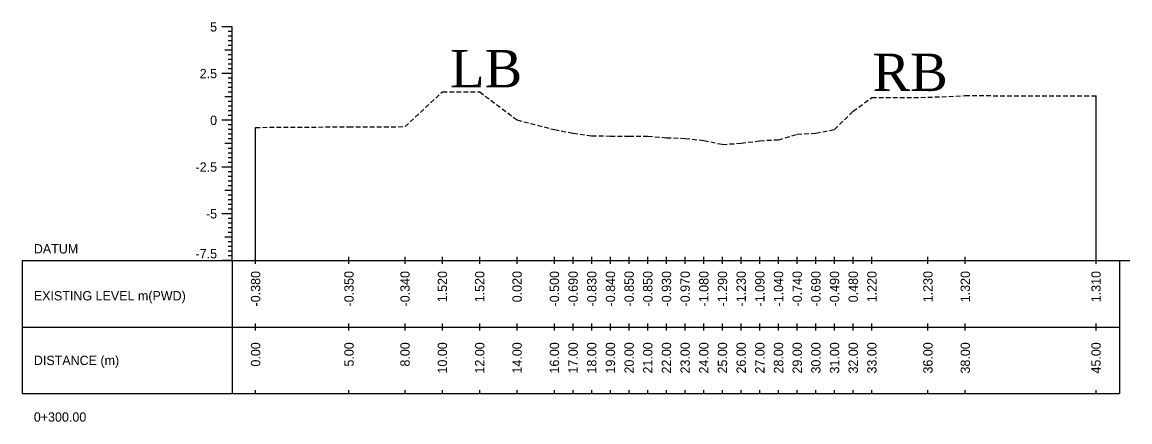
# Model space of a CAD drawing. Header units: inches. Extents: x 2917 to 4535, y -1482 to -1060.
# Drawn here: x 3147.8 to 3207.1, y -1482.3 to -1461 of the extents above; entities that cross this region are included whole.
import ezdxf
from ezdxf.enums import TextEntityAlignment as Align

# ---------------------------------------------------------------- set-up
doc = ezdxf.new("R2010")
doc.units = ezdxf.units.IN
doc.header["$MEASUREMENT"] = 0
doc.linetypes.add('HIDDEN', pattern=[0.375, 0.25, -0.125])
doc.layers.add('CS_Drawing', color=7, linetype='Continuous')
doc.layers.add('GL', color=3, linetype='HIDDEN')
doc.styles.add('romans', font='romans.shx')

msp = doc.modelspace()

# ---------------------------------------------------------------- linework, layer by layer
at = {"layer": 'CS_Drawing'}
for p, q in [((3159.033, -1461.201), (3158.47, -1461.201)), ((3159.033, -1461.201), (3158.639, -1461.201)), ((3159.033, -1461.201), (3158.808, -1461.201)), ((3159.033, -1461.451), (3158.808, -1461.451)), ((3159.033, -1473.701), (3159.033, -1461.201)), ((3159.033, -1461.701), (3158.808, -1461.701)), ((3159.033, -1461.951), (3158.808, -1461.951)), ((3159.033, -1462.451), (3158.639, -1462.451)), ((3159.033, -1462.201), (3158.808, -1462.201)), ((3159.033, -1462.451), (3158.808, -1462.451)), ((3159.033, -1462.701), (3158.808, -1462.701)), ((3159.033, -1462.951), (3158.808, -1462.951)), ((3159.033, -1463.201), (3158.808, -1463.201)), ((3159.033, -1463.701), (3158.47, -1463.701)), ((3159.033, -1463.701), (3158.639, -1463.701)), ((3159.033, -1463.451), (3158.808, -1463.451)), ((3159.033, -1463.701), (3158.808, -1463.701)), ((3159.033, -1463.951), (3158.808, -1463.951)), ((3159.033, -1464.201), (3158.808, -1464.201)), ((3159.033, -1464.951), (3158.639, -1464.951)), ((3159.033, -1464.451), (3158.808, -1464.451)), ((3159.033, -1464.701), (3158.808, -1464.701)), ((3159.033, -1464.951), (3158.808, -1464.951)), ((3205.283, -1473.701), (3205.283, -1464.891)), ((3159.033, -1465.201), (3158.808, -1465.201)), ((3159.033, -1465.451), (3158.808, -1465.451)), ((3159.033, -1466.201), (3158.47, -1466.201)), ((3159.033, -1466.201), (3158.639, -1466.201)), ((3159.033, -1465.701), (3158.808, -1465.701)), ((3159.033, -1465.951), (3158.808, -1465.951)), ((3159.033, -1466.201), (3158.808, -1466.201)), ((3159.033, -1466.451), (3158.808, -1466.451)), ((3159.033, -1466.701), (3158.808, -1466.701)), ((3160.283, -1473.701), (3160.283, -1466.581)), ((3159.033, -1466.951), (3158.808, -1466.951)), ((3159.033, -1467.201), (3158.808, -1467.201)), ((3159.033, -1467.451), (3158.639, -1467.451)), ((3159.033, -1467.451), (3158.808, -1467.451)), ((3159.033, -1467.701), (3158.808, -1467.701)), ((3159.033, -1467.951), (3158.808, -1467.951)), ((3159.033, -1468.201), (3158.808, -1468.201)), ((3159.033, -1468.451), (3158.808, -1468.451)), ((3159.033, -1468.701), (3158.47, -1468.701)), ((3159.033, -1468.701), (3158.639, -1468.701)), ((3159.033, -1468.701), (3158.808, -1468.701)), ((3159.033, -1468.951), (3158.808, -1468.951)), ((3159.033, -1469.201), (3158.808, -1469.201)), ((3159.033, -1469.451), (3158.808, -1469.451)), ((3159.033, -1469.701), (3158.808, -1469.701)), ((3159.033, -1469.951), (3158.639, -1469.951)), ((3159.033, -1469.951), (3158.808, -1469.951)), ((3159.033, -1470.201), (3158.808, -1470.201)), ((3159.033, -1470.451), (3158.808, -1470.451)), ((3159.033, -1470.701), (3158.808, -1470.701)), ((3159.033, -1471.201), (3158.47, -1471.201)), ((3159.033, -1471.201), (3158.639, -1471.201)), ((3159.033, -1470.951), (3158.808, -1470.951)), ((3159.033, -1471.201), (3158.808, -1471.201)), ((3159.033, -1471.451), (3158.808, -1471.451)), ((3159.033, -1471.701), (3158.808, -1471.701)), ((3159.033, -1471.951), (3158.808, -1471.951)), ((3159.033, -1472.451), (3158.639, -1472.451)), ((3159.033, -1472.201), (3158.808, -1472.201)), ((3159.033, -1472.451), (3158.808, -1472.451)), ((3159.033, -1472.701), (3158.808, -1472.701)), ((3159.033, -1472.951), (3158.808, -1472.951)), ((3159.033, -1473.201), (3158.808, -1473.201)), ((3147.783, -1473.701), (3159.033, -1473.701)), ((3147.783, -1473.701), (3147.783, -1480.826)), ((3159.033, -1473.701), (3158.47, -1473.701)), ((3159.033, -1473.701), (3158.639, -1473.701)), ((3159.033, -1473.451), (3158.808, -1473.451)), ((3159.033, -1473.701), (3158.808, -1473.701)), ((3159.033, -1473.701), (3206.533, -1473.701)), ((3159.033, -1473.701), (3159.033, -1480.826)), ((3160.283, -1473.889), (3160.283, -1473.514)), ((3165.283, -1473.889), (3165.283, -1473.514)), ((3168.283, -1473.889), (3168.283, -1473.514)), ((3170.283, -1473.889), (3170.283, -1473.514)), ((3172.283, -1473.889), (3172.283, -1473.514)), ((3174.283, -1473.889), (3174.283, -1473.514)), ((3176.283, -1473.889), (3176.283, -1473.514)), ((3177.283, -1473.889), (3177.283, -1473.514)), ((3178.283, -1473.889), (3178.283, -1473.514)), ((3179.283, -1473.889), (3179.283, -1473.514)), ((3180.283, -1473.889), (3180.283, -1473.514)), ((3181.283, -1473.889), (3181.283, -1473.514)), ((3182.283, -1473.889), (3182.283, -1473.514)), ((3183.283, -1473.889), (3183.283, -1473.514)), ((3184.283, -1473.889), (3184.283, -1473.514)), ((3185.283, -1473.889), (3185.283, -1473.514)), ((3186.283, -1473.889), (3186.283, -1473.514)), ((3187.283, -1473.889), (3187.283, -1473.514)), ((3188.283, -1473.889), (3188.283, -1473.514)), ((3189.283, -1473.889), (3189.283, -1473.514)), ((3190.283, -1473.889), (3190.283, -1473.514)), ((3191.283, -1473.889), (3191.283, -1473.514)), ((3192.283, -1473.889), (3192.283, -1473.514)), ((3193.283, -1473.889), (3193.283, -1473.514)), ((3196.283, -1473.889), (3196.283, -1473.514)), ((3198.283, -1473.889), (3198.283, -1473.514)), ((3205.283, -1473.889), (3205.283, -1473.514)), ((3206.533, -1473.701), (3207.095, -1473.701)), ((3206.533, -1473.701), (3206.926, -1473.701)), ((3206.533, -1473.701), (3206.758, -1473.701)), ((3206.533, -1473.701), (3206.533, -1480.826)), ((3147.783, -1477.264), (3159.033, -1477.264)), ((3159.033, -1477.264), (3206.533, -1477.264)), ((3159.033, -1477.264), (3206.533, -1477.264)), ((3160.283, -1477.451), (3160.283, -1477.076)), ((3165.283, -1477.451), (3165.283, -1477.076)), ((3168.283, -1477.451), (3168.283, -1477.076)), ((3170.283, -1477.451), (3170.283, -1477.076)), ((3172.283, -1477.451), (3172.283, -1477.076)), ((3174.283, -1477.451), (3174.283, -1477.076)), ((3176.283, -1477.451), (3176.283, -1477.076)), ((3177.283, -1477.451), (3177.283, -1477.076)), ((3178.283, -1477.451), (3178.283, -1477.076)), ((3179.283, -1477.451), (3179.283, -1477.076)), ((3180.283, -1477.451), (3180.283, -1477.076)), ((3181.283, -1477.451), (3181.283, -1477.076)), ((3182.283, -1477.451), (3182.283, -1477.076)), ((3183.283, -1477.451), (3183.283, -1477.076)), ((3184.283, -1477.451), (3184.283, -1477.076)), ((3185.283, -1477.451), (3185.283, -1477.076)), ((3186.283, -1477.451), (3186.283, -1477.076)), ((3187.283, -1477.451), (3187.283, -1477.076)), ((3188.283, -1477.451), (3188.283, -1477.076)), ((3189.283, -1477.451), (3189.283, -1477.076)), ((3190.283, -1477.451), (3190.283, -1477.076)), ((3191.283, -1477.451), (3191.283, -1477.076)), ((3192.283, -1477.451), (3192.283, -1477.076)), ((3193.283, -1477.451), (3193.283, -1477.076)), ((3196.283, -1477.451), (3196.283, -1477.076)), ((3198.283, -1477.451), (3198.283, -1477.076)), ((3205.283, -1477.451), (3205.283, -1477.076)), ((3147.783, -1480.826), (3159.033, -1480.826)), ((3159.033, -1480.826), (3206.533, -1480.826)), ((3160.283, -1480.826), (3160.283, -1480.639)), ((3165.283, -1480.826), (3165.283, -1480.639)), ((3168.283, -1480.826), (3168.283, -1480.639)), ((3170.283, -1480.826), (3170.283, -1480.639)), ((3172.283, -1480.826), (3172.283, -1480.639)), ((3174.283, -1480.826), (3174.283, -1480.639)), ((3176.283, -1480.826), (3176.283, -1480.639)), ((3177.283, -1480.826), (3177.283, -1480.639)), ((3178.283, -1480.826), (3178.283, -1480.639)), ((3179.283, -1480.826), (3179.283, -1480.639)), ((3180.283, -1480.826), (3180.283, -1480.639)), ((3181.283, -1480.826), (3181.283, -1480.639)), ((3182.283, -1480.826), (3182.283, -1480.639)), ((3183.283, -1480.826), (3183.283, -1480.639)), ((3184.283, -1480.826), (3184.283, -1480.639)), ((3185.283, -1480.826), (3185.283, -1480.639)), ((3186.283, -1480.826), (3186.283, -1480.639)), ((3187.283, -1480.826), (3187.283, -1480.639)), ((3188.283, -1480.826), (3188.283, -1480.639)), ((3189.283, -1480.826), (3189.283, -1480.639)), ((3190.283, -1480.826), (3190.283, -1480.639)), ((3191.283, -1480.826), (3191.283, -1480.639)), ((3192.283, -1480.826), (3192.283, -1480.639)), ((3193.283, -1480.826), (3193.283, -1480.639)), ((3196.283, -1480.826), (3196.283, -1480.639)), ((3198.283, -1480.826), (3198.283, -1480.639)), ((3205.283, -1480.826), (3205.283, -1480.639))]:
    msp.add_line(p, q, dxfattribs=at)
at = {"layer": 'GL'}
msp.add_lwpolyline([(3160.283, -1466.581), (3165.283, -1466.551), (3168.283, -1466.541), (3170.283, -1464.681), (3172.283, -1464.681), (3174.283, -1466.181), (3176.283, -1466.701), (3177.283, -1466.891), (3178.283, -1467.031), (3179.283, -1467.041), (3180.283, -1467.051), (3181.283, -1467.051), (3182.283, -1467.131), (3183.283, -1467.171), (3184.283, -1467.281), (3185.283, -1467.491), (3186.283, -1467.431), (3187.283, -1467.291), (3188.283, -1467.241), (3189.283, -1466.941), (3190.283, -1466.891), (3191.283, -1466.691), (3192.283, -1465.721), (3193.283, -1464.981), (3196.283, -1464.971), (3198.283, -1464.881), (3205.283, -1464.891)], dxfattribs=at)

# ---------------------------------------------------------------- texts
at = {"char_height": 2, "width": 27.14775, "attachment_point": 1, "style": 'romans'}
for s, insert in [('{\\fTimes New Roman|b0|i0|c0|p18;LB}', (3170.7, -1462.436)), ('{\\fTimes New Roman|b0|i0|c0|p18;RB}', (3193.317, -1462.635))]:
    msp.add_mtext(s, dxfattribs=dict(at, insert=insert))
at = {"layer": 'CS_Drawing'}
for s, p in [('5', (3158.22, -1461.201)), ('2.5', (3158.22, -1463.701)), ('0', (3158.22, -1466.201)), ('-2.5', (3158.22, -1468.701)), ('-5', (3158.22, -1471.201))]:
    msp.add_text(s, height=0.5, dxfattribs=at).set_placement(p, align=Align.MIDDLE_RIGHT)
for s, p in [('DATUM', (3148.408, -1473.076)), ('EXISTING LEVEL m(PWD)', (3148.408, -1475.588)), ('DISTANCE (m)', (3148.408, -1479.045)), ('0+300.00', (3148.408, -1482.076))]:
    msp.add_text(s, height=0.5, dxfattribs=at).set_placement(p, align=Align.MIDDLE_LEFT)
msp.add_text('-7.5', height=0.5, dxfattribs=at).set_placement((3158.22, -1473.589), align=Align.RIGHT)
for s, p in [('-0.380', (3160.283, -1474.264)), ('-0.350', (3165.283, -1474.264)), ('-0.340', (3168.283, -1474.264)), ('1.520', (3170.283, -1474.264)), ('1.520', (3172.283, -1474.264)), ('0.020', (3174.283, -1474.264)), ('-0.500', (3176.283, -1474.264)), ('-0.690', (3177.283, -1474.264)), ('-0.830', (3178.283, -1474.264)), ('-0.840', (3179.283, -1474.264)), ('-0.850', (3180.283, -1474.264)), ('-0.850', (3181.283, -1474.264)), ('-0.930', (3182.283, -1474.264)), ('-0.970', (3183.283, -1474.264)), ('-1.080', (3184.283, -1474.264)), ('-1.290', (3185.283, -1474.264)), ('-1.230', (3186.283, -1474.264)), ('-1.090', (3187.283, -1474.264)), ('-1.040', (3188.283, -1474.264)), ('-0.740', (3189.283, -1474.264)), ('-0.690', (3190.283, -1474.264)), ('-0.490', (3191.283, -1474.264)), ('0.480', (3192.283, -1474.264)), ('1.220', (3193.283, -1474.264)), ('1.230', (3196.283, -1474.264)), ('1.320', (3198.283, -1474.264)), ('1.310', (3205.283, -1474.264)), ('0.00', (3160.283, -1478.076)), ('5.00', (3165.283, -1478.076)), ('8.00', (3168.283, -1478.076)), ('10.00', (3170.283, -1478.076)), ('12.00', (3172.283, -1478.076)), ('14.00', (3174.283, -1478.076)), ('16.00', (3176.283, -1478.076)), ('17.00', (3177.283, -1478.076)), ('18.00', (3178.283, -1478.076)), ('19.00', (3179.283, -1478.076)), ('20.00', (3180.283, -1478.076)), ('21.00', (3181.283, -1478.076)), ('22.00', (3182.283, -1478.076)), ('23.00', (3183.283, -1478.076)), ('24.00', (3184.283, -1478.076)), ('25.00', (3185.283, -1478.076)), ('26.00', (3186.283, -1478.076)), ('27.00', (3187.283, -1478.076)), ('28.00', (3188.283, -1478.076)), ('29.00', (3189.283, -1478.076)), ('30.00', (3190.283, -1478.076)), ('31.00', (3191.283, -1478.076)), ('32.00', (3192.283, -1478.076)), ('33.00', (3193.283, -1478.076)), ('36.00', (3196.283, -1478.076)), ('38.00', (3198.283, -1478.076)), ('45.00', (3205.283, -1478.076))]:
    msp.add_text(s, height=0.5, rotation=90, dxfattribs=at).set_placement(p, align=Align.MIDDLE_RIGHT)

doc.saveas('drawing.dxf')
